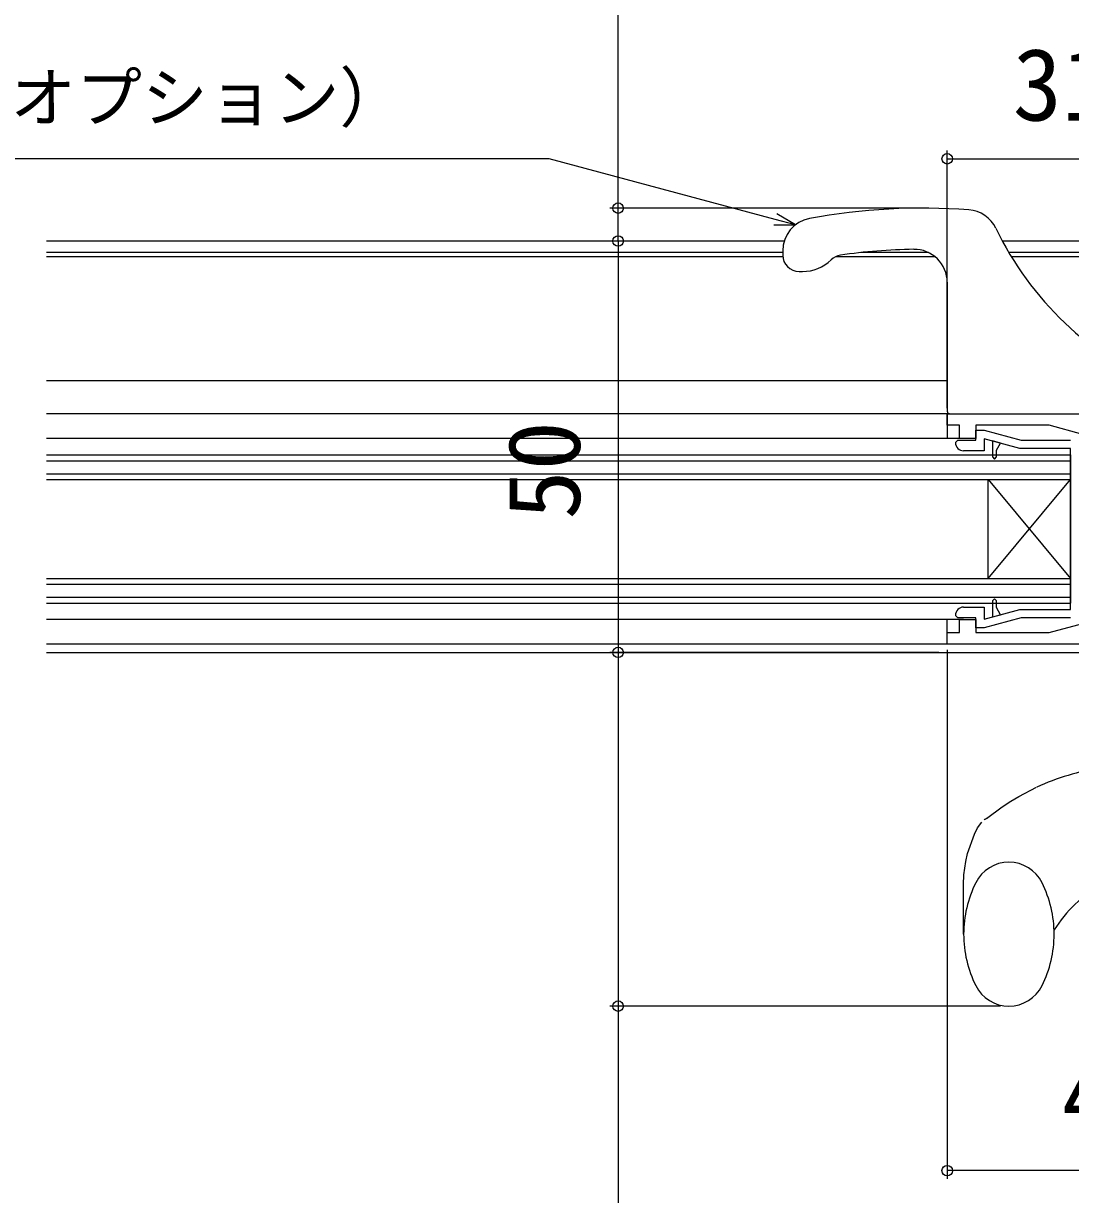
# Model space of a CAD drawing. Units: millimetres, scale not verified. Extents: x -525 to 525, y -782 to 777.
# Drawn here: x 149.7 to 277, y 47.8 to 190.2 of the extents above; entities that cross this region are included whole.
import ezdxf
from ezdxf.enums import TextEntityAlignment as Align

# ---------------------------------------------------------------- set-up
doc = ezdxf.new("R2010")
doc.units = ezdxf.units.MM
doc.header["$LTSCALE"] = 4
for name, color, linetype in [('0-2_YKK_11', 7, 'Continuous'), ('0-3_YKK_12', 2, 'Continuous'), ('0-4_YKK_13', 4, 'Continuous'), ('0-6_YKK_D', 6, 'Continuous')]:
    doc.layers.add(name, color=color, linetype=linetype)
doc.styles.add('ＭＳ ゴシック', font='')
doc.styles.get('ＭＳ ゴシック').set_extended_font_data('MS Gothic')

msp = doc.modelspace()

# ---------------------------------------------------------------- linework, layer by layer
at = {"layer": '0-2_YKK_11'}
for points in [[(278.499, 140.226), (274.394, 141.326), (265.499, 141.326), (265.499, 139.726), (263.499, 139.726), (263.499, 141.326), (261.999, 141.326), (261.999, 142.726), (306.999, 142.726)], [(262.999, 139.226), (263.299, 139.526), (265.499, 139.526), (265.499, 140.726), (266.499, 140.726), (270.977, 139.526), (276.999, 139.526)], [(263.999, 119.226), (266.499, 119.226), (266.499, 117.761), (270.845, 118.926), (276.999, 118.926), (276.999, 138.526), (270.845, 138.526), (266.499, 139.691), (266.499, 138.226), (263.999, 138.226)], [(276.999, 117.926), (270.977, 117.926), (266.499, 116.726), (265.499, 116.726), (265.499, 117.926), (263.299, 117.926), (262.999, 118.226)], [(306.999, 114.726), (261.999, 114.726), (261.999, 116.126), (263.499, 116.126), (263.499, 117.726), (265.499, 117.726), (265.499, 116.126), (274.394, 116.126), (278.499, 117.226)]]:
    msp.add_lwpolyline(points, dxfattribs=at)
for points in [[(267.499, 139.423), (267.499, 137.476), (267.761, 137.226), (267.999, 137.476), (267.999, 138.289), (268.499, 139.155)], [(267.499, 119.976), (267.499, 118.029), (268.499, 118.297), (267.999, 119.163), (267.999, 119.976), (267.743, 120.226)]]:
    msp.add_lwpolyline(points, close=True, dxfattribs=at)
for centre, start, end in [((263.999, 139.226), 179.99955, 269.99781), ((263.999, 118.226), 90.00001, 179.99999)]:
    msp.add_arc(centre, 1, start, end, dxfattribs=at)
at = {"layer": '0-3_YKK_12'}
for p, q in [((242.183, 163.726), (152.499, 163.726)), ((311.999, 163.726), (268.705, 163.726)), ((241.999, 162.326), (152.499, 162.326)), ((259.727, 162.326), (251.526, 162.326)), ((311.999, 162.326), (269.498, 162.326)), ((242.009, 161.825), (152.499, 161.824)), ((260.519, 161.825), (248.415, 161.825)), ((293.479, 161.826), (269.8, 161.825)), ((261.999, 146.726), (152.499, 146.726)), ((262.299, 142.726), (152.499, 142.726)), ((261.999, 142.726), (261.999, 139.726)), ((263.999, 139.726), (152.499, 139.726)), ((152.499, 137.726), (276.999, 137.726)), ((152.499, 137.026), (276.999, 137.026)), ((276.999, 137.726), (276.999, 119.726)), ((152.499, 135.426), (276.999, 135.426)), ((152.499, 134.726), (276.999, 134.726)), ((266.999, 122.726), (276.999, 134.726)), ((152.499, 122.726), (276.999, 122.726)), ((152.499, 122.026), (276.999, 122.026)), ((152.499, 120.426), (276.999, 120.426)), ((152.499, 119.726), (276.999, 119.726)), ((263.999, 117.726), (152.499, 117.724)), ((261.999, 114.726), (261.999, 117.726)), ((262.299, 114.726), (152.499, 114.726)), ((152.499, 113.726), (284.199, 113.726))]:
    msp.add_line(p, q, dxfattribs=at)
msp.add_lwpolyline([(266.999, 122.726), (266.999, 134.726), (276.999, 122.726)], dxfattribs=at)
at = {"layer": '0-4_YKK_13'}
for p, q in [((241.999, 162.526), (241.999, 162.026)), ((243.999, 160.026), (244.395, 160.026)), ((261.999, 158.718), (261.999, 143.026)), ((262.299, 142.726), (289.699, 142.726)), ((263.999, 79.476), (263.999, 85.542)), ((274.999, 79.476), (274.999, 79.987))]:
    msp.add_line(p, q, dxfattribs=at)
for points in [[(266.791, 93.549), (268.689, 94.956), (269.721, 95.632), (270.695, 96.211), (272.851, 97.334)], [(263.999, 85.501), (264.039, 86.703), (264.248, 88.296), (264.473, 89.283), (265.305, 91.637), (265.692, 92.393), (266.217, 93.09)], [(266.791, 93.549), (266.753, 93.529), (266.7, 93.496), (266.645, 93.464), (266.586, 93.425), (266.538, 93.397), (266.491, 93.366)]]:
    msp.add_lwpolyline(points, dxfattribs=at)
for centre, radius, start, end in [((258.999, 92.726), 75, 85.70675, 100.5503), ((264.314, 163.527), 4, 25.87981, 85.70675), ((245.999, 162.526), 4, 100.5503, 180), ((303.901, 182.732), 40, 205.87981, 246.85325), ((258.999, 92.726), 70, 90.86815, 98.20105), ((257.999, 158.718), 4, 0, 90.86815), ((243.999, 162.026), 2, 180, 270), ((244.395, 165.026), 5, 270, 314.47006), ((249.299, 160.031), 2, 98.20105, 134.47006), ((262.299, 143.026), 0.3, 180, 270), ((286.359, 67.226), 33, 99.98655, 114.10382), ((269.499, 83.718), 4.5, 26.48104, 153.51896), ((278.03, 79.468), 14.031, 153.51896, 180), ((260.968, 79.468), 14.031, 0, 26.48104), ((289.419, 70.796), 17.1, 120.40967, 147.48757), ((278.03, 79.476), 14.031, 180, 206.48104), ((260.968, 79.476), 14.031, 333.51896, 0), ((269.499, 75.226), 4.5, 206.48104, 333.51896)]:
    msp.add_arc(centre, radius, start, end, dxfattribs=at)
at = {"layer": '0-6_YKK_D'}
for p, q in [((261.999, 143.426), (261.999, 174.726)), ((261.999, 173.726), (292.999, 173.726)), ((257.999, 167.726), (220.999, 167.726)), ((241.183, 163.726), (220.999, 163.726)), ((241.183, 163.726), (220.999, 163.726)), ((221.999, 163.726), (221.999, 113.726)), ((261.999, 114.026), (261.999, 49.726)), ((260.999, 113.726), (220.999, 113.726)), ((260.999, 113.726), (220.999, 113.726)), ((268.499, 70.726), (220.999, 70.726)), ((306.999, 50.726), (261.999, 50.726))]:
    msp.add_line(p, q, dxfattribs=at)
for points in [[(221.999, 163.726), (221.999, 167.726), (221.999, 321.546)], [(243.566, 165.701), (241.103, 166.361), (213.617, 173.726), (83.989, 173.726)], [(240.926, 165.701), (243.566, 165.701), (241.28, 167.021)], [(221.999, 113.726), (221.999, 70.726), (221.999, -44.46)]]:
    msp.add_lwpolyline(points, dxfattribs=at)
for centre in [(261.999, 173.726), (221.999, 167.726), (221.999, 163.726), (221.999, 163.726), (221.999, 113.726), (221.999, 113.726), (221.999, 70.726), (261.999, 50.726)]:
    msp.add_circle(centre, 0.637, dxfattribs=at)

# ---------------------------------------------------------------- texts
at = {"layer": '0-6_YKK_D', "style": 'ＭＳ ゴシック'}
for s, height, p in [('31', 8.798, (269.965, 175.726)), ('室外側ハンドル（オプション）', 5.865, (84.108, 176.491)), ('45', 8.798, (275.908, 52.726))]:
    msp.add_text(s, height=height, dxfattribs=at).set_placement(p, align=Align.BOTTOM_LEFT)
msp.add_text('50', height=8.798, rotation=90, dxfattribs=at).set_placement((219.999, 129.862), align=Align.BOTTOM_LEFT)

doc.saveas('drawing.dxf')
